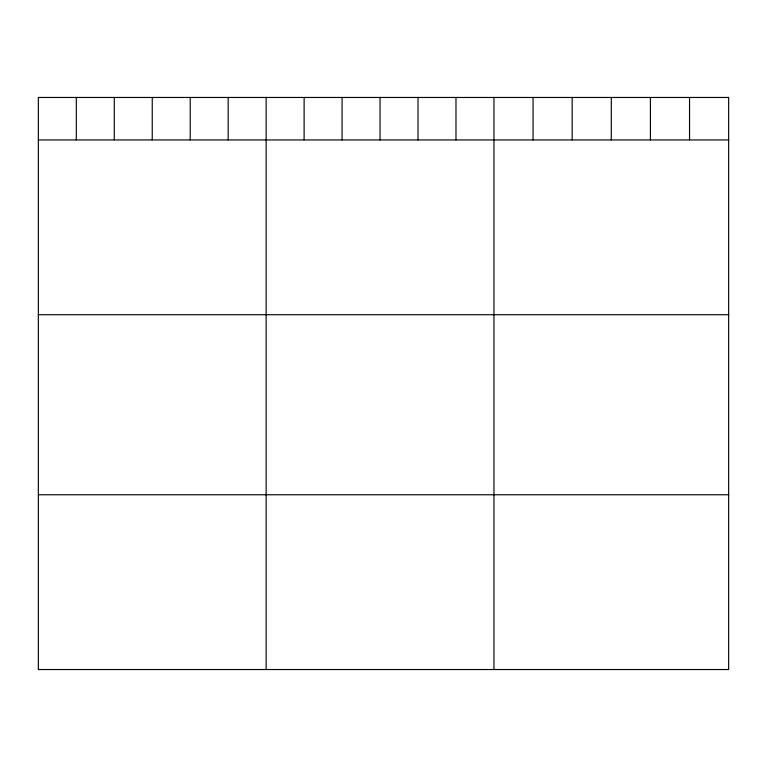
<?xml version="1.0" encoding="UTF-8"?>
<svg xmlns="http://www.w3.org/2000/svg" width="767" height="767" viewBox="0 0 767 767"><rect width="100%" height="100%" fill="white"/><g stroke="black" fill="none" stroke-linecap="round" stroke-linejoin="round"><path stroke-width="1.15" d="M728.65 139.939L728.65 669.533L38.35 669.533L38.35 97.467L728.65 97.467L728.65 139.939L38.35 139.939M38.35 314.71L728.65 314.71M38.35 494.763L728.65 494.763M689.533 97.467L689.533 139.939M650.416 97.467L650.416 139.939M611.299 97.467L611.299 139.939M572.182 97.467L572.182 139.939M533.065 97.467L533.065 139.939M493.948 97.467L493.948 669.533M455.982 97.467L455.982 139.939M418.015 97.467L418.015 139.939M380.048 97.467L380.048 139.939M342.082 97.467L342.082 139.939M304.115 97.467L304.115 139.939M266.149 97.467L266.149 669.533M228.183 97.467L228.183 139.939M190.216 97.467L190.216 139.939M152.25 97.467L152.25 139.939M114.283 97.467L114.283 139.939M76.316 97.467L76.316 139.939"/></g></svg>
